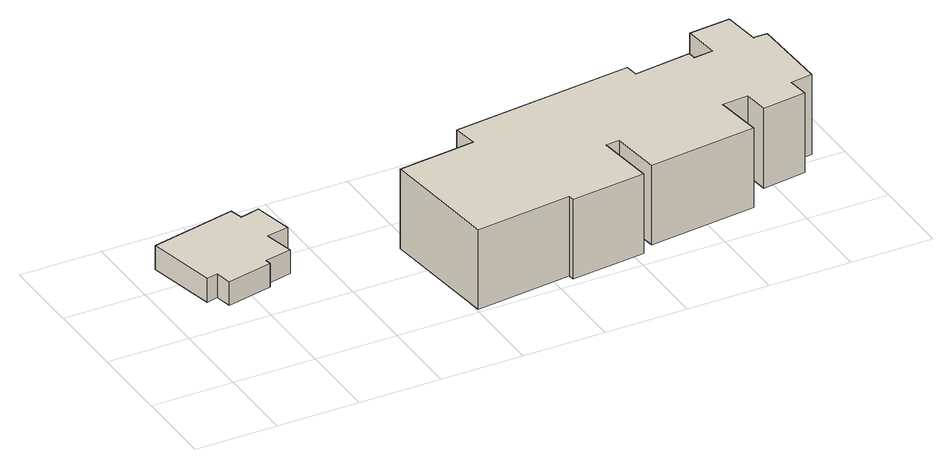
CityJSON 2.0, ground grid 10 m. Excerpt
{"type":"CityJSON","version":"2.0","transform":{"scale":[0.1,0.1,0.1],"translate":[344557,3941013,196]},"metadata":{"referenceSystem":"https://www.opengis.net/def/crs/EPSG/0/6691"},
"CityObjects":{
"building1":{"type":"Building","attributes":{"usage":"411","storeysAboveGround":2,"BuildingIDAttribute.prefecture":"14","BuildingIDAttribute.city":"14151","BuildingDetailAttribute.totalFloorArea":204.19,"BuildingDetailAttribute.buildingFootprintArea":102.09,"BuildingDetailAttribute.buildingStructureType":"601","BuildingDetailAttribute.buildingStructureOrgType":"1","BuildingDetailAttribute.orgUsage":"10","BuildingDetailAttribute.surveyYear":2015,"BuildingLandSlideRiskAttribute.description":"1","BuildingLandSlideRiskAttribute.areaType":"1"},"geometry":[{"type":"Solid","lod":"1","boundaries":[[[[0,1,2,3,4,5,6,7,8,9,10,11]],[[10,12,13,11]],[[9,14,12,10]],[[8,15,14,9]],[[7,16,15,8]],[[6,17,16,7]],[[5,18,17,6]],[[4,19,18,5]],[[3,20,19,4]],[[2,21,20,3]],[[1,22,21,2]],[[0,23,22,1]],[[11,13,23,0]],[[12,14,15,16,17,18,19,20,21,22,23,13]]]]}]},
"building2":{"type":"Building","attributes":{"usage":"402","measuredHeight":12.3,"storeysAboveGround":2,"BuildingIDAttribute.prefecture":"14","BuildingIDAttribute.city":"14151","BuildingDetailAttribute.totalFloorArea":1267.14,"BuildingDetailAttribute.buildingFootprintArea":633.57,"BuildingDetailAttribute.buildingStructureType":"601","BuildingDetailAttribute.buildingStructureOrgType":"1","BuildingDetailAttribute.orgUsage":"72","BuildingDetailAttribute.surveyYear":2015,"BuildingRiverFloodingRiskAttribute.description":"6","BuildingRiverFloodingRiskAttribute.rankOrg":"1","BuildingRiverFloodingRiskAttribute.depth":0.269,"BuildingRiverFloodingRiskAttribute.adminType":"2","BuildingRiverFloodingRiskAttribute.scale":"2","BuildingLandSlideRiskAttribute.description":"1","BuildingLandSlideRiskAttribute.areaType":"1"},"geometry":[{"type":"Solid","lod":"1","boundaries":[[[[24,25,26,27,28,29,30,31,32,33,34,35,36,37,38,39,40,41,42,43,44,45,46,47,48,49,50]],[[49,51,52,50]],[[48,53,51,49]],[[47,54,53,48]],[[46,55,54,47]],[[45,56,55,46]],[[44,57,56,45]],[[43,58,57,44]],[[42,59,58,43]],[[41,60,59,42]],[[40,61,60,41]],[[39,62,61,40]],[[38,63,62,39]],[[37,64,63,38]],[[36,65,64,37]],[[35,66,65,36]],[[34,67,66,35]],[[33,68,67,34]],[[32,69,68,33]],[[31,70,69,32]],[[30,71,70,31]],[[29,72,71,30]],[[28,73,72,29]],[[27,74,73,28]],[[26,75,74,27]],[[25,76,75,26]],[[24,77,76,25]],[[50,52,77,24]],[[51,53,54,55,56,57,58,59,60,61,62,63,64,65,66,67,68,69,70,71,72,73,74,75,76,77,52]]]]}]}
},
"vertices":[
[37,77,48],[33,97,48],[19,94,48],[1,179,48],[106,202,48],[110,186,48],[134,192,48],[144,144,48],[117,139,48],[125,103,48],[92,96,48],[93,89,48],[92,96,78],[93,89,78],[125,103,78],[117,139,78],[144,144,78],[134,192,78],[110,186,78],[106,202,78],[1,179,78],[19,94,78],[33,97,78],[37,77,78],
[381,164,4],[377,194,4],[598,219,4],[600,203,4],[670,212,4],[671,202,4],[695,205,4],[690,248,4],[741,253,4],[746,207,4],[748,208,4],[763,208,4],[766,112,4],[739,109,4],[742,83,4],[688,76,4],[685,107,4],[653,104,4],[660,47,4],[528,32,4],[521,93,4],[504,91,4],[512,21,4],[421,11,4],[420,19,4],[302,5,4],[286,153,4],[302,5,105],[286,153,105],[420,19,105],[421,11,105],[512,21,105],[504,91,105],[521,93,105],[528,32,105],[660,47,105],[653,104,105],[685,107,105],[688,76,105],[742,83,105],[739,109,105],[766,112,105],[763,208,105],[748,208,105],[746,207,105],[741,253,105],[690,248,105],[695,205,105],[671,202,105],[670,212,105],[600,203,105],[598,219,105],[377,194,105],[381,164,105]
]}
